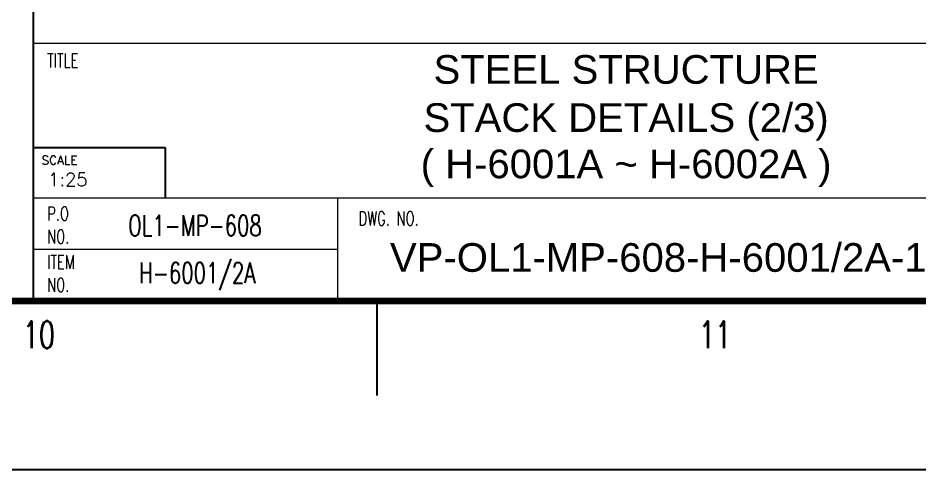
# Model space of a CAD drawing. Header units: millimetres. Extents: x 0 to 134087, y -49114 to 20834.
# Drawn here: x 54958 to 57317, y -29779 to -28597 of the extents above; entities that cross this region are included whole.
import ezdxf
from ezdxf.enums import TextEntityAlignment as Align

# ---------------------------------------------------------------- set-up
doc = ezdxf.new("R2010")
doc.units = ezdxf.units.MM
doc.header["$LTSCALE"] = 35
doc.layers.add('BODER', color=7, linetype='Continuous')
doc.layers.add('TITLE', color=7, linetype='Continuous')
doc.styles.add('Arial', font='arial.ttf', dxfattribs={"height": 0.2})
doc.styles.add('ROMANS', font='ROMANS.shx', dxfattribs={"width": 0.8})
doc.styles.get("Standard").update_dxf_attribs({"font": 'romans.shx', "width": 0.8, "bigfont": 'whgtxt.shx'})

# ---------------------------------------------------------------- blocks, each defined once
blk = doc.blocks.new('TITLE')
at = {"color": 7, "lineweight": 0}
for p, q in [((699.671, 17.683), (699.671, 83.813)), ((699.671, 44.638), (823.671, 44.638)), ((699.671, 44.638), (823.671, 44.638)), ((699.671, 44.638), (823.671, 44.638)), ((699.671, 28.465), (823.671, 28.465)), ((731.528, 17.683), (731.528, 28.465)), ((731.528, 23.074), (699.671, 23.074))]:
    blk.add_line(p, q, dxfattribs=at)
at = {"color": 7}
for p, q in [((735.61, 17.683), (735.61, 7.78)), ((841, 0), (0, 0))]:
    blk.add_line(p, q, dxfattribs=at)
at = {"color": 7, "const_width": 0.707}
blk.add_lwpolyline([(28.293, 17.683), (823.671, 17.683)], dxfattribs=at)
at = {"layer": 'TITLE'}
for p, q in [((699.671, 33.733), (713.472, 33.733)), ((713.472, 33.733), (713.472, 28.465))]:
    blk.add_line(p, q, dxfattribs=at)
at = {"layer": 'TITLE', "color": 7, "lineweight": 0, "const_width": 0.216}
blk.add_lwpolyline([(699.671, 17.683), (699.671, 122.966)], dxfattribs=at)
at = {"layer": 'TITLE', "lineweight": 0, "const_width": 0.14}
blk.add_lwpolyline([(699.671, 33.733), (699.671, 28.465)], dxfattribs=at)
at = {"color": 7, "lineweight": 0, "style": 'ROMANS', "width": 0.7}
for s, p in [('TITLE', (701.108, 42.122)), ('P.O', (701.108, 26.091)), ('DWG. NO.', (733.685, 25.59)), ('NO.', (701.108, 23.695)), ('ITEM', (701.108, 21.034)), ('NO.', (701.108, 18.638))]:
    blk.add_text(s, height=1.4376, dxfattribs=at).set_placement(p)
at = {"lineweight": 0, "style": 'ROMANS', "width": 0.7}
for s, p in [('OL1-MP-608', (716.577, 24.496)), ('H-6001/2A', (716.821, 19.533))]:
    blk.add_text(s, height=2.1564, dxfattribs=at).set_placement(p, align=Align.CENTER)
at = {"color": 7, "style": 'ROMANS', "width": 0.7}
for s, p in [('10', (700.244, 14.146)), ('11', (770.976, 14.146))]:
    blk.add_text(s, height=2.8293, dxfattribs=at).set_placement(p, align=Align.MIDDLE)
at = {"layer": 'TITLE', "lineweight": 0}
blk.add_text('SCALE', height=0.9201, dxfattribs=at).set_placement((702.412, 31.949), align=Align.CENTER)

msp = doc.modelspace()

# ---------------------------------------------------------------- linework, layer by layer
at = {"color": 7, "lineweight": 0}
msp.add_line((54998.2268, -29067.5558), (55343.2526, -29067.5558), dxfattribs=at)

# ---------------------------------------------------------------- block references
at = {"linetype": 'ByBlock', "xscale": 24.99999999749996, "yscale": 24.99999999749996, "zscale": 24.99999999749996}
msp.add_blockref('TITLE', (37506.4576, -29779.1803), dxfattribs=at)

# ---------------------------------------------------------------- texts
at = {"color": 2, "lineweight": 0}
msp.add_text('1:25', height=34.50256, dxfattribs=at).set_placement((55088.5736, -29036.628), align=Align.CENTER)
at = {"layer": 'BODER', "color": 7, "style": 'Arial'}
for s, p in [('STEEL STRUCTURE', (56548.2264, -28731.5646)), ('STACK DETAILS (2/3)', (56548.2264, -28866.8178)), ('( H-6001A ~ H-6002A )', (56548.2264, -28988.0189))]:
    msp.add_text(s, height=75, dxfattribs=at).set_placement(p, align=Align.MIDDLE)
msp.add_text('VP-OL1-MP-608-H-6001/2A-1172', height=75, dxfattribs=at).set_placement((56719.7575, -29260.8919), align=Align.CENTER)

doc.saveas('drawing.dxf')
